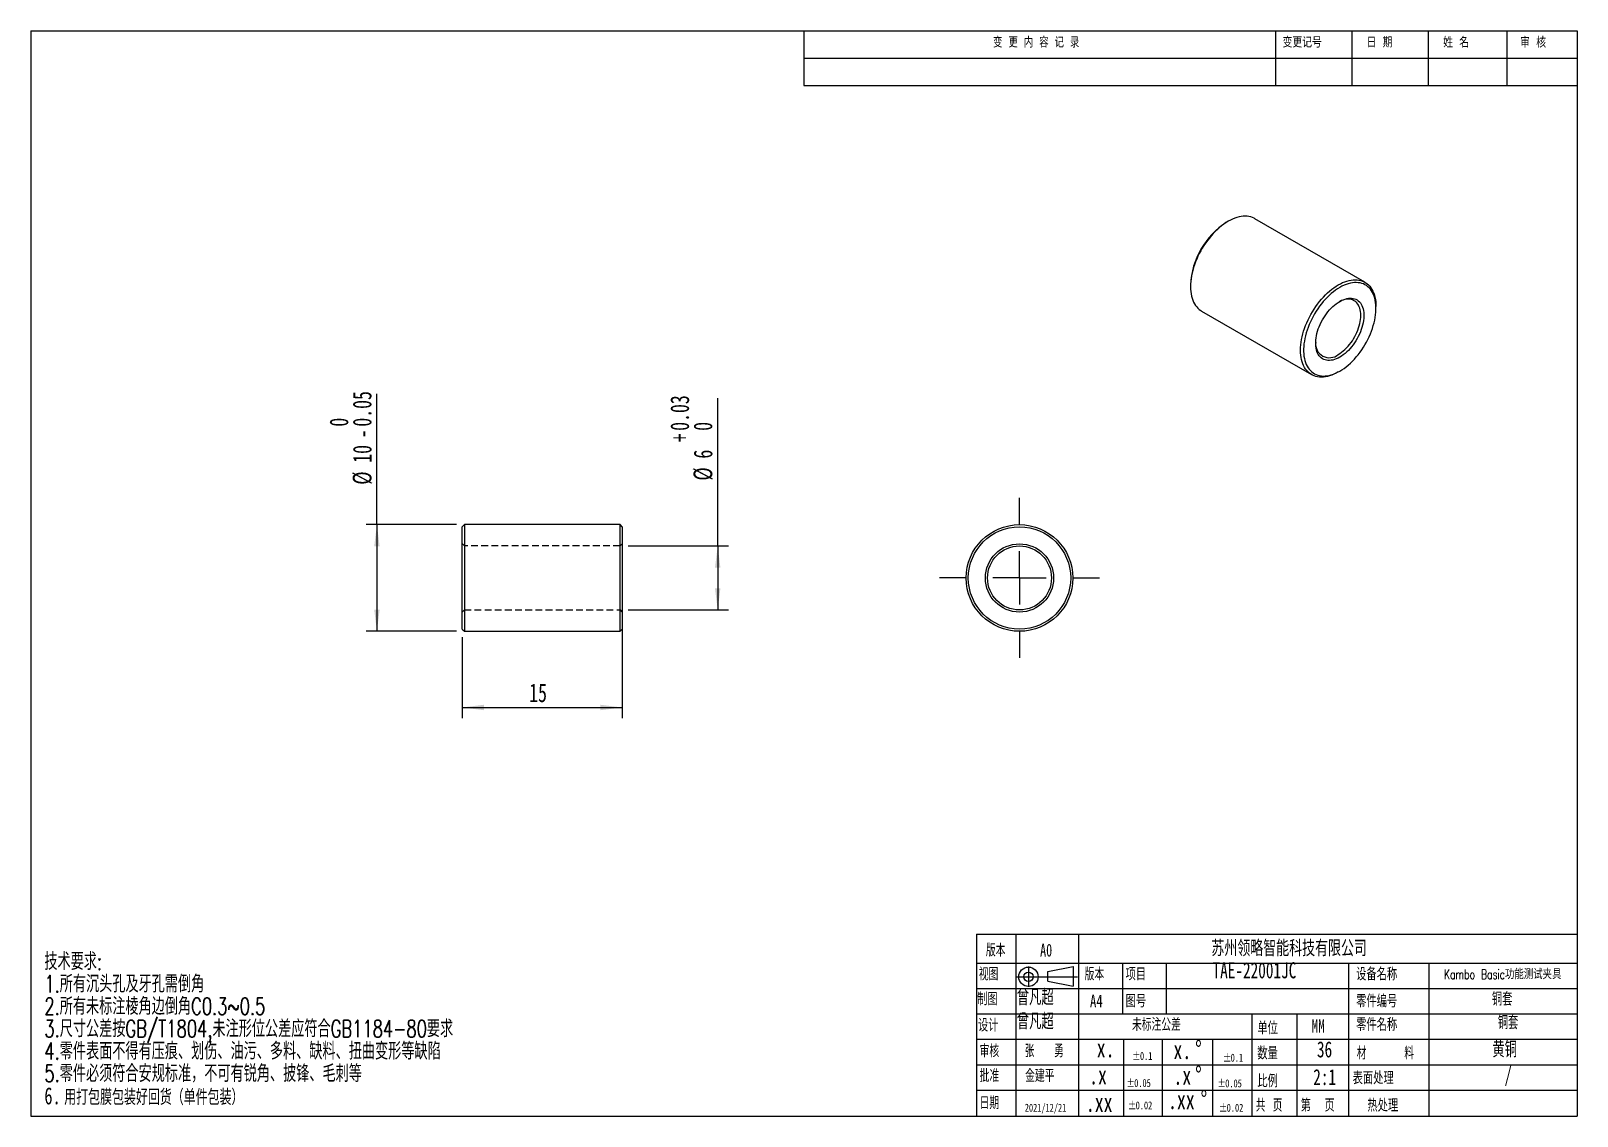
# Model space of a CAD drawing. Extents: x 2 to 292, y 3 to 207.
import ezdxf

# ---------------------------------------------------------------- set-up
doc = ezdxf.new("R2010")
doc.units = 0
for name, pattern in [('SLD-中心线', [34.29, 30.48, -1.27, 1.27, -1.27]), ('SLD-实线', [0]), ('SLD-虚线', [1.905, 1.27, -0.635])]:
    doc.linetypes.add(name, pattern=pattern)
doc.layers.get('0').update_dxf_attribs({"linetype": 'CONTINUOUS'})
for name, color, linetype in [('FORMAT', 7, 'SLD-实线'), ('图层1', 5, 'SLD-中心线'), ('图层7', 7, 'SLD-实线'), ('图框', 7, 'SLD-实线'), ('粗实线', 7, 'SLD-实线')]:
    doc.layers.add(name, color=color, linetype=linetype)
doc.styles.add('SLDTEXTSTYLE0', font='TXT', dxfattribs={"width": 0.7, "bigfont": 'bigfont'})
doc.styles.add('SLDTEXTSTYLE1', font='TXT', dxfattribs={"width": 0.736842, "bigfont": 'bigfont'})
doc.styles.add('SLDTEXTSTYLE2', font='TXT', dxfattribs={"width": 0.7})
doc.styles.add('SLDTEXTSTYLE3', font='TXT', dxfattribs={"width": 0.663})
doc.styles.add('SLDTEXTSTYLE4', font='TXT', dxfattribs={"width": 0.559211, "bigfont": 'bigfont'})
doc.styles.add('SLDTEXTSTYLE5', font='TXT', dxfattribs={"width": 0.736842})
doc.styles.add('SLDTEXTSTYLE6', font='TXT', dxfattribs={"width": 0.629187, "bigfont": 'bigfont'})
doc.styles.add('SLDTEXTSTYLE7', font='TXT', dxfattribs={"width": 0.657895, "bigfont": 'bigfont'})
doc.styles.add('SLDTEXTSTYLE8', font='TXT', dxfattribs={"width": 0.618421, "bigfont": 'bigfont'})
doc.styles.add('SLDTEXTSTYLE9', font='TXT', dxfattribs={"width": 0.58, "bigfont": 'bigfont'})
doc.dimstyles.new('SLDDIMSTYLE0', dxfattribs={"dimtxt": 3.5, "dimasz": 4.08, "dimexe": 0, "dimexo": 0.0625, "dimgap": 0.875, "dimtad": 2, "dimlfac": 0.5, "dimrnd": 1e-09, "dimzin": 12, "dimtxsty": 'SLDTEXTSTYLE2', "dimsah": 1, "dimcen": 0.09, "dimazin": 3, "dimtol": 1, "dimtm": 0.05, "dimtfac": 1, "dimtofl": 0, "dimtmove": 0, "dimatfit": 3, "dimtolj": 1})
doc.dimstyles.new('SLDDIMSTYLE1', dxfattribs={"dimtxt": 3.5, "dimasz": 4.08, "dimexe": 0, "dimexo": 0.0625, "dimgap": 0.875, "dimtad": 2, "dimlfac": 0.5, "dimrnd": 1e-09, "dimzin": 12, "dimtxsty": 'SLDTEXTSTYLE2', "dimsah": 1, "dimcen": 0.09, "dimazin": 3, "dimtol": 1, "dimtp": 0.03, "dimtfac": 1, "dimtofl": 0, "dimtmove": 0, "dimatfit": 3, "dimtolj": 1})
doc.dimstyles.new('SLDDIMSTYLE2', dxfattribs={"dimtxt": 3.5, "dimasz": 4.08, "dimexe": 0, "dimexo": 0.0625, "dimgap": 0.875, "dimtad": 2, "dimlfac": 0.5, "dimrnd": 1e-09, "dimzin": 12, "dimtxsty": 'SLDTEXTSTYLE2', "dimsah": 1, "dimcen": 0.09, "dimazin": 3, "dimtfac": 1, "dimtofl": 0, "dimtmove": 0, "dimatfit": 3, "dimtolj": 1, "dimtzin": 12})

# ---------------------------------------------------------------- blocks, each defined once
blk = doc.blocks.new('SW_NOTE_0')
at = {"layer": '图层7', "color": 0, "char_height": 1.5, "attachment_point": 1, "style": 'SLDTEXTSTYLE3'}
for s, insert in [('%%p', (0, 1.93)), ('0.05', (1.44, 1.93))]:
    blk.add_mtext(s, dxfattribs=dict(at, insert=insert))
blk = doc.blocks.new('SW_NOTE_1')
at = {"layer": '图层7', "color": 0, "char_height": 1.5, "attachment_point": 1, "style": 'SLDTEXTSTYLE3'}
for s, insert in [('%%p', (0, 1.93)), ('0.02', (1.44, 1.93))]:
    blk.add_mtext(s, dxfattribs=dict(at, insert=insert))
blk = doc.blocks.new('SW_NOTE_2')
at = {"layer": '图层7', "color": 0, "char_height": 1.5, "attachment_point": 1, "style": 'SLDTEXTSTYLE3'}
for s, insert in [('%%p', (0, 1.93)), ('0.1', (1.44, 1.93))]:
    blk.add_mtext(s, dxfattribs=dict(at, insert=insert))
blk = doc.blocks.new('SW_NOTE_3')
at = {"layer": '图层7', "color": 0, "attachment_point": 1}
for s, insert, char_height, style in [('\\M+18B5A术\\M+19776\\M+18B81:', (0, 4.13), 3.2, 'SLDTEXTSTYLE0'), ('1.\\M+18F8A\\M+1974C沉头\\M+18D45\\M+18B79\\M+189E5\\M+18D45\\M+18EF9\\M+1937C\\M+18A70', (0, -0.07), 3.2, 'SLDTEXTSTYLE0'), ('2.\\M+18F8A\\M+1974C\\M+196A2标\\M+1928D棱\\M+18A70边\\M+1937C\\M+18A70C0.3~0.5', (0, -4.27), 3.2, 'SLDTEXTSTYLE0'), ('3.\\M+18EDA\\M+190A1\\M+18CF6\\M+18DB7\\M+188C2GB/T1804,\\M+196A2\\M+1928D\\M+18C60\\M+188CA\\M+18CF6\\M+18DB7应\\M+19584\\M+18D87GB1184-80\\M+19776\\M+18B81', (0, -8.47), 3.2, 'SLDTEXTSTYLE0'), ('4.\\M+197EB\\M+18C8F\\M+1955C\\M+196CA\\M+19573\\M+193BE\\M+1974C压\\M+18DAD\\M+18141划伤\\M+18141\\M+196FB污\\M+18141\\M+191BD\\M+197BF\\M+18141\\M+1E39E\\M+197BF\\M+18141扭\\M+18BC8变\\M+18C60\\M+19399\\M+1E39E\\M+1E89C', (0, -12.67), 3.2, 'SLDTEXTSTYLE0'), ('5.\\M+197EB\\M+18C8F\\M+1954B须\\M+19584\\M+18D87\\M+188C0规标\\M+18F79\\M+18143\\M+19573\\M+189C2\\M+1974C锐\\M+18A70\\M+18141\\M+194E2锋\\M+18141\\M+196D1\\M+18E68\\M+19399', (0, -16.87), 3.2, 'SLDTEXTSTYLE0'), ('6.', (0, -21.07), 3.2, 'SLDTEXTSTYLE2'), ('\\M+19770\\M+191C5\\M+195EF\\M+1968C\\M+195EF\\M+19195\\M+18D44\\M+189F1货\\M+18169单\\M+18C8F\\M+195EF\\M+19195\\M+1816A', (3.72, -21.47), 2.91042, 'SLDTEXTSTYLE0')]:
    blk.add_mtext(s, dxfattribs=dict(at, insert=insert, char_height=char_height, style=style))
blk = doc.blocks.new('SW_NOTE_4')
at = {"layer": '图层7', "color": 0, "char_height": 3.5, "attachment_point": 1, "style": 'SLDTEXTSTYLE2'}
for s, insert in [('.x', (0, 4.51)), ('%%d', (4.07, 4.51))]:
    blk.add_mtext(s, dxfattribs=dict(at, insert=insert))
blk = doc.blocks.new('SW_NOTE_5')
at = {"layer": '图层7', "color": 0, "char_height": 3.5, "attachment_point": 1, "style": 'SLDTEXTSTYLE2'}
for s, insert in [('x.', (0, 4.51)), ('%%d', (4.07, 4.51))]:
    blk.add_mtext(s, dxfattribs=dict(at, insert=insert))
blk = doc.blocks.new('SW_NOTE_6')
at = {"layer": '图层7', "color": 0, "char_height": 3.5, "attachment_point": 1, "style": 'SLDTEXTSTYLE2'}
for s, insert in [('.xx', (0, 4.51)), ('%%d', (6.11, 4.51))]:
    blk.add_mtext(s, dxfattribs=dict(at, insert=insert))
blk = doc.blocks.new('SW_NOTE_7')
at = {"layer": '图层7', "color": 0, "char_height": 1.5, "attachment_point": 1, "style": 'SLDTEXTSTYLE3'}
for s, insert in [('%%p', (0, 1.93)), ('0.1', (1.44, 1.93))]:
    blk.add_mtext(s, dxfattribs=dict(at, insert=insert))
blk = doc.blocks.new('SW_NOTE_8')
at = {"layer": '图层7', "color": 0, "char_height": 1.5, "attachment_point": 1, "style": 'SLDTEXTSTYLE3'}
for s, insert in [('%%p', (0, 1.93)), ('0.05', (1.44, 1.93))]:
    blk.add_mtext(s, dxfattribs=dict(at, insert=insert))
blk = doc.blocks.new('SW_NOTE_9')
at = {"layer": '图层7', "color": 0, "char_height": 1.5, "attachment_point": 1, "style": 'SLDTEXTSTYLE3'}
for s, insert in [('%%p', (0, 1.93)), ('0.02', (1.44, 1.93))]:
    blk.add_mtext(s, dxfattribs=dict(at, insert=insert))
blk = doc.blocks.new('SW_CENTERMARKSYMBOL_0')
at = {"layer": '图框', "color": 0}
for p, q in [((0, 10), (0, 15)), ((0, 0), (0, 5)), ((-10, 0), (-15, 0)), ((0, 0), (-5, 0)), ((0, 0), (0, -5)), ((0, 0), (5, 0)), ((10, 0), (15, 0)), ((0, -10), (0, -15))]:
    blk.add_line(p, q, dxfattribs=at)
blk = doc.blocks.new('_D')
at = {"layer": '图框', "color": 5}
for p, q in [((67.1, 114), (67.1, 138.51)), ((82, 114), (65.1, 114)), ((67.1, 114), (67.1, 94)), ((82, 94), (65.1, 94))]:
    blk.add_line(p, q, dxfattribs=at)
for points in [[(67.1, 114), (66.59, 109.92), (67.61, 109.92)], [(67.1, 94), (67.61, 98.08), (66.59, 98.08)]]:
    blk.add_solid(points, dxfattribs=at)
at = {"layer": '图框', "color": 5, "char_height": 3.5, "attachment_point": 1, "rotation": 90, "style": 'SLDTEXTSTYLE2'}
for s, insert in [('0.05', (62.57, 132.37)), ('0', (58.22, 132.37)), ('-', (62.57, 130.21)), ('10', (62.59, 125.6)), ('%%c', (62.57, 121.49))]:
    blk.add_mtext(s, dxfattribs=dict(at, insert=insert))
blk = doc.blocks.new('_D_1')
at = {"layer": '图框', "color": 5}
for p, q in [((131.02, 110), (131.02, 137.73)), ((114.2, 110), (133.02, 110)), ((131.02, 110), (131.02, 98)), ((114.2, 98), (133.02, 98))]:
    blk.add_line(p, q, dxfattribs=at)
for points in [[(131.02, 110), (130.51, 105.92), (131.53, 105.92)], [(131.02, 98), (131.53, 102.08), (130.51, 102.08)]]:
    blk.add_solid(points, dxfattribs=at)
at = {"layer": '图框', "color": 5, "char_height": 3.5, "attachment_point": 1, "rotation": 90, "style": 'SLDTEXTSTYLE2'}
for s, insert in [('0.03', (122.14, 131.59)), ('+', (122.14, 129.44)), ('0', (126.49, 131.59)), ('6', (126.51, 126.38)), ('%%c', (126.49, 122.26))]:
    blk.add_mtext(s, dxfattribs=dict(at, insert=insert))
blk = doc.blocks.new('_D_2')
at = {"layer": '图框', "color": 5}
for p, q in [((113.1, 96.1), (113.1, 77.71)), ((83.1, 92.9), (83.1, 77.71)), ((83.1, 79.71), (113.1, 79.71))]:
    blk.add_line(p, q, dxfattribs=at)
for points in [[(83.1, 79.71), (87.18, 79.2), (87.18, 80.22)], [(113.1, 79.71), (109.02, 80.22), (109.02, 79.2)]]:
    blk.add_solid(points, dxfattribs=at)
at = {"layer": '图框', "color": 5, "insert": (95.66, 84.22), "char_height": 3.5, "attachment_point": 1, "style": 'SLDTEXTSTYLE2'}
blk.add_mtext('15', dxfattribs=at)

msp = doc.modelspace()

# ---------------------------------------------------------------- linework, layer by layer
at = {"color": 7, "linetype": 'SLD-实线'}
for p, q in [((252.412, 159.448), (231.765, 171.367)), ((226.764, 170.871), (226.481, 170.708)), ((219.694, 158.951), (219.694, 158.625)), ((221.765, 154.046), (242.413, 142.127)), ((254.484, 154.543), (254.484, 154.869)), ((247.414, 142.622), (247.697, 142.786)), ((83.5, 113.997), (83.1, 113.597)), ((83.1, 94.397), (83.1, 113.597)), ((112.7, 113.997), (83.5, 113.997)), ((83.5, 113.997), (83.5, 93.997)), ((113.1, 113.597), (112.7, 113.997)), ((112.7, 93.997), (112.7, 113.997)), ((113.1, 113.597), (113.1, 94.397)), ((83.1, 94.397), (83.5, 93.997)), ((83.5, 93.997), (112.7, 93.997)), ((112.7, 93.997), (113.1, 94.397))]:
    msp.add_line(p, q, dxfattribs=at)
at = {"color": 7, "linetype": 'SLD-虚线'}
for p, q in [((83.5, 109.997), (83.1, 110.397)), ((113.1, 110.397), (112.7, 109.997)), ((112.7, 109.997), (83.5, 109.997)), ((83.1, 97.597), (83.5, 97.997)), ((83.5, 97.997), (112.7, 97.997)), ((112.7, 97.997), (113.1, 97.597))]:
    msp.add_line(p, q, dxfattribs=at)
at = {"color": 7, "linetype": 'SLD-实线', "flags": 128}
for points in [[(231.765, 171.367), (231.618, 171.447), (231.31, 171.586), (230.988, 171.694), (230.651, 171.772), (230.301, 171.819), (229.939, 171.836), (229.566, 171.821), (229.184, 171.776), (228.793, 171.7), (228.396, 171.593), (227.993, 171.457), (227.586, 171.291), (227.176, 171.096), (226.765, 170.872), (226.354, 170.621), (225.944, 170.343), (225.537, 170.039), (225.134, 169.711), (224.737, 169.358), (224.347, 168.984), (223.964, 168.588), (223.592, 168.172), (223.23, 167.737), (222.879, 167.286), (222.543, 166.819), (222.22, 166.338), (221.913, 165.845), (221.622, 165.341), (221.348, 164.828), (221.093, 164.308), (220.857, 163.783), (220.641, 163.254), (220.446, 162.724), (220.272, 162.193), (220.12, 161.664), (219.991, 161.138), (219.885, 160.618), (219.801, 160.105), (219.742, 159.6), (219.706, 159.106), (219.694, 158.625), (219.706, 158.157), (219.742, 157.704), (219.801, 157.269), (219.885, 156.852), (219.991, 156.454), (220.12, 156.078), (220.272, 155.724), (220.446, 155.394), (220.641, 155.089), (220.857, 154.809), (221.093, 154.556), (221.348, 154.331), (221.622, 154.134), (221.765, 154.046)], [(247.413, 142.622), (247.001, 142.398), (246.592, 142.203), (246.185, 142.037), (245.782, 141.9), (245.385, 141.794), (244.994, 141.718), (244.612, 141.673), (244.239, 141.658), (243.877, 141.675), (243.527, 141.722), (243.19, 141.8), (242.867, 141.908), (242.56, 142.047), (242.269, 142.215), (241.996, 142.412), (241.741, 142.637), (241.505, 142.89), (241.289, 143.169), (241.094, 143.475), (240.92, 143.805), (240.768, 144.159), (240.639, 144.535), (240.532, 144.932), (240.449, 145.349), (240.389, 145.785), (240.353, 146.237), (240.342, 146.705), (240.353, 147.187), (240.389, 147.681), (240.449, 148.185), (240.532, 148.698), (240.639, 149.218), (240.768, 149.744), (240.92, 150.273), (241.094, 150.804), (241.289, 151.335), (241.505, 151.864), (241.741, 152.389), (241.996, 152.909), (242.269, 153.421), (242.56, 153.925), (242.867, 154.418), (243.19, 154.899), (243.527, 155.366), (243.877, 155.818), (244.239, 156.252), (244.612, 156.668), (244.994, 157.064), (245.385, 157.439), (245.782, 157.791), (246.185, 158.12), (246.592, 158.423), (247.001, 158.701), (247.413, 158.953), (247.824, 159.176), (248.234, 159.371), (248.64, 159.537), (249.043, 159.674), (249.441, 159.78), (249.831, 159.856), (250.213, 159.902), (250.586, 159.916), (250.948, 159.9), (251.298, 159.852), (251.635, 159.774), (251.958, 159.666), (252.265, 159.528), (252.556, 159.36), (252.829, 159.163), (253.084, 158.938), (253.32, 158.685), (253.536, 158.405), (253.732, 158.1), (253.905, 157.77), (254.057, 157.416), (254.187, 157.04), (254.293, 156.642), (254.376, 156.225), (254.436, 155.79), (254.472, 155.337), (254.484, 154.869), (254.484, 154.869)], [(247.695, 142.785), (248.098, 143.031), (248.498, 143.304), (248.896, 143.602), (249.29, 143.925), (249.678, 144.271), (250.059, 144.64), (250.432, 145.03), (250.795, 145.439), (251.147, 145.867), (251.488, 146.312), (251.815, 146.771), (252.127, 147.244), (252.424, 147.729), (252.704, 148.224), (252.967, 148.728), (253.211, 149.238), (253.436, 149.753), (253.64, 150.271), (253.824, 150.791), (253.986, 151.309), (254.126, 151.826), (254.244, 152.338), (254.338, 152.844), (254.409, 153.342), (254.457, 153.831), (254.481, 154.309), (254.481, 154.773), (254.457, 155.223), (254.409, 155.657), (254.338, 156.073), (254.244, 156.47), (254.126, 156.847), (253.986, 157.201), (253.824, 157.533), (253.64, 157.84), (253.436, 158.122), (253.211, 158.378), (252.967, 158.606), (252.704, 158.806), (252.424, 158.978), (252.127, 159.12), (251.815, 159.232), (251.488, 159.315), (251.147, 159.366), (250.795, 159.387), (250.432, 159.377), (250.059, 159.337), (249.678, 159.265), (249.29, 159.164), (248.896, 159.032), (248.498, 158.871), (248.098, 158.681), (247.695, 158.463), (247.293, 158.217), (246.893, 157.944), (246.495, 157.646), (246.101, 157.323), (245.713, 156.976), (245.332, 156.608), (244.959, 156.218), (244.596, 155.808), (244.243, 155.381), (243.903, 154.936), (243.576, 154.477), (243.264, 154.004), (242.967, 153.519), (242.687, 153.024), (242.424, 152.52), (242.18, 152.01), (241.955, 151.495), (241.751, 150.977), (241.567, 150.457), (241.405, 149.938), (241.265, 149.422), (241.147, 148.91), (241.053, 148.404), (240.982, 147.905), (240.934, 147.417), (240.91, 146.939), (240.91, 146.475), (240.934, 146.025), (240.982, 145.591), (241.053, 145.175), (241.147, 144.778), (241.265, 144.401), (241.405, 144.046), (241.567, 143.715), (241.751, 143.408), (241.955, 143.126), (242.18, 142.87), (242.424, 142.642), (242.687, 142.441), (242.967, 142.27), (243.264, 142.128), (243.576, 142.015), (243.903, 141.933), (244.243, 141.882), (244.596, 141.861), (244.959, 141.871), (245.332, 141.911), (245.713, 141.982), (246.101, 142.084), (246.495, 142.216), (246.893, 142.377), (247.293, 142.567), (247.695, 142.785)], [(247.695, 145.398), (247.365, 145.221), (247.037, 145.073), (246.711, 144.955), (246.392, 144.867), (246.079, 144.81), (245.775, 144.783), (245.481, 144.788), (245.198, 144.824), (244.93, 144.891), (244.676, 144.988), (244.438, 145.116), (244.217, 145.273), (244.015, 145.458), (243.833, 145.672), (243.671, 145.911), (243.53, 146.176), (243.412, 146.464), (243.317, 146.775), (243.245, 147.106), (243.197, 147.455), (243.173, 147.822), (243.173, 148.204), (243.197, 148.599), (243.245, 149.004), (243.317, 149.418), (243.412, 149.839), (243.53, 150.263), (243.671, 150.69), (243.833, 151.116), (244.015, 151.54), (244.217, 151.959), (244.438, 152.37), (244.676, 152.773), (244.93, 153.163), (245.198, 153.541), (245.481, 153.902), (245.775, 154.247), (246.079, 154.572), (246.392, 154.876), (246.711, 155.157), (247.037, 155.414), (247.365, 155.645), (247.695, 155.85), (248.026, 156.027), (248.354, 156.174), (248.679, 156.293), (248.999, 156.381), (249.312, 156.438), (249.616, 156.465), (249.91, 156.46), (250.192, 156.424), (250.461, 156.357), (250.715, 156.259), (250.953, 156.132), (251.174, 155.975), (251.376, 155.789), (251.558, 155.576), (251.72, 155.337), (251.86, 155.072), (251.979, 154.784), (252.074, 154.473), (252.146, 154.142), (252.194, 153.792), (252.218, 153.426), (252.218, 153.044), (252.194, 152.649), (252.146, 152.244), (252.074, 151.83), (251.979, 151.409), (251.86, 150.984), (251.72, 150.558), (251.558, 150.132), (251.376, 149.708), (251.174, 149.289), (250.953, 148.878), (250.715, 148.475), (250.461, 148.084), (250.192, 147.707), (249.91, 147.345), (249.616, 147.001), (249.312, 146.676), (248.999, 146.372), (248.679, 146.091), (248.354, 145.834), (248.026, 145.603), (247.695, 145.398)], [(247.413, 145.888), (247.73, 146.085), (248.045, 146.308), (248.357, 146.556), (248.663, 146.828), (248.963, 147.121), (249.253, 147.436), (249.534, 147.769), (249.803, 148.119), (250.058, 148.484), (250.298, 148.862), (250.523, 149.25), (250.73, 149.647), (250.918, 150.051), (251.087, 150.459), (251.235, 150.868), (251.362, 151.277), (251.467, 151.684), (251.549, 152.085), (251.608, 152.479), (251.643, 152.863), (251.655, 153.236), (251.643, 153.596), (251.608, 153.939), (251.549, 154.265), (251.467, 154.572), (251.362, 154.857), (251.235, 155.12), (251.087, 155.358), (250.918, 155.571), (250.73, 155.757), (250.523, 155.915), (250.298, 156.044), (250.058, 156.145), (249.803, 156.215), (249.534, 156.255), (249.253, 156.264), (248.963, 156.243), (248.663, 156.191), (248.357, 156.109), (248.045, 155.997), (247.73, 155.856), (247.551, 155.764)]]:
    msp.add_lwpolyline(points, dxfattribs=at)
at = {"color": 7, "linetype": 'SLD-实线'}
for radius in [10, 9.6, 6.4, 6]:
    msp.add_circle((187.623, 103.997), radius, dxfattribs=at)
for centre, radius, start, end in [((234.404, 158.297), 14.724, 122.5524, 177.45298), ((245.762, 147.902), 2.604, 173.8996, 309.34354)]:
    msp.add_arc(centre, radius, start, end, dxfattribs=at)
at = {"layer": 'FORMAT'}
for p, q in [((186.911, 37.198), (186.911, 3.096)), ((198.661, 37.198), (198.661, 3.096)), ((179.553, 31.758), (292.203, 31.758)), ((192.951, 30.201), (197.689, 31.126)), ((192.951, 28.384), (192.951, 30.201)), ((197.689, 31.126), (197.689, 27.459)), ((206.951, 31.758), (206.951, 22.245)), ((215.155, 31.758), (215.155, 22.245)), ((249.362, 31.758), (249.362, 3.096)), ((264.4, 31.758), (264.4, 3.096)), ((179.553, 27.002), (292.203, 27.002)), ((192.951, 28.384), (197.689, 27.459)), ((179.553, 22.245), (292.203, 22.245)), ((231.209, 22.245), (231.209, 3.096)), ((239.69, 3.096), (239.69, 22.245)), ((179.553, 17.488), (292.203, 17.488)), ((207.102, 17.488), (207.102, 3.096)), ((214.371, 17.488), (214.371, 3.096)), ((223.838, 17.488), (223.838, 3.096)), ((179.553, 12.731), (292.203, 12.731)), ((179.553, 7.974), (292.203, 7.974))]:
    msp.add_line(p, q, dxfattribs=at)
at = {"layer": 'FORMAT', "linetype": 'SLD-中心线'}
for p, q in [((186.911, 29.213), (198.518, 29.213)), ((189.302, 31.121), (189.302, 27.304))]:
    msp.add_line(p, q, dxfattribs=at)
at = {"layer": 'FORMAT'}
for radius in [1.813, 0.888]:
    msp.add_circle((189.302, 29.213), radius, dxfattribs=at)
at = {"layer": '图层7', "color": 5}
for p, q in [((147.203, 206.571), (147.203, 196.354)), ((235.632, 206.571), (235.632, 196.354)), ((249.962, 206.571), (249.962, 196.354)), ((264.292, 206.571), (264.292, 196.354)), ((279.004, 206.571), (279.004, 196.354)), ((147.203, 201.442), (292.203, 201.442)), ((147.203, 196.354), (292.203, 196.354))]:
    msp.add_line(p, q, dxfattribs=at)
at = {"layer": '粗实线', "color": 5}
for p, q in [((2.203, 206.571), (2.203, 3.096)), ((2.203, 206.571), (292.203, 206.571)), ((292.203, 206.571), (292.203, 3.096)), ((2.203, 3.096), (292.203, 3.096))]:
    msp.add_line(p, q, dxfattribs=at)
at = {"layer": '粗实线'}
for q in [(179.553, 3.096), (292.203, 37.198)]:
    msp.add_line((179.553, 37.198), q, dxfattribs=at)

# ---------------------------------------------------------------- block references
at = {"layer": '图层7', "color": 5}
msp.add_blockref('SW_NOTE_3', (4.728, 29.562), dxfattribs=at)
at = {"layer": '图层7'}
for name, p in [('SW_NOTE_5', (216.501, 12.756)), ('SW_NOTE_2', (208.781, 13.184)), ('SW_NOTE_7', (225.794, 12.86)), ('SW_NOTE_4', (216.501, 7.948)), ('SW_NOTE_0', (207.699, 8.118)), ('SW_NOTE_8', (224.773, 8.053)), ('SW_NOTE_1', (207.97, 3.918)), ('SW_NOTE_6', (215.483, 3.373)), ('SW_NOTE_9', (225.043, 3.478))]:
    msp.add_blockref(name, p, dxfattribs=at)
at = {"layer": '图框', "color": 5}
msp.add_blockref('SW_CENTERMARKSYMBOL_0', (187.623, 103.997), dxfattribs=at)

# ---------------------------------------------------------------- texts
at = {"layer": 'FORMAT', "char_height": 2.38125, "attachment_point": 2, "style": 'SLDTEXTSTYLE0'}
for s, insert in [('\\M+194C5\\M+1967B', (183.15, 35.395)), ('\\M+196A2标\\M+1928D\\M+18CF6\\M+18DB7', (213.304, 21.453))]:
    msp.add_mtext(s, dxfattribs=dict(at, insert=insert))
at = {"layer": 'FORMAT', "color": 5, "insert": (192.618, 35.395), "char_height": 2.3813, "attachment_point": 2, "style": 'SLDTEXTSTYLE2'}
msp.add_mtext('A0', dxfattribs=at)
at = {"layer": '图层1'}
for s, insert, char_height, attachment_point, style in [('TAE-22001JC', (231.685, 31.928), 3, 2, 'SLDTEXTSTYLE2'), ('Kambo Basic\\M+18CF7\\M+1945C测试夹\\M+18BEF', (278.253, 30.577), 1.8, 2, 'SLDTEXTSTYLE0'), ('\\M+1915C\\M+1967D\\M+192B4', (187.11, 26.877), 3, 1, 'SLDTEXTSTYLE0'), ('铜\\M+19385', (278.158, 26.315), 2.5, 2, 'SLDTEXTSTYLE0'), ('\\M+1915C\\M+1967D\\M+192B4', (187.11, 22.349), 3, 1, 'SLDTEXTSTYLE0'), ('铜\\M+19385', (279.262, 21.91), 2.5, 2, 'SLDTEXTSTYLE0'), ('\\M+189A9铜', (278.62, 17.106), 3, 2, 'SLDTEXTSTYLE0'), ('36', (244.84, 17.106), 3, 2, 'SLDTEXTSTYLE2'), ('2:1', (244.857, 11.897), 3, 2, 'SLDTEXTSTYLE2'), ('/', (279.303, 12.462), 3, 2, 'SLDTEXTSTYLE2')]:
    msp.add_mtext(s, dxfattribs=dict(at, insert=insert, char_height=char_height, attachment_point=attachment_point, style=style))
at = {"layer": '图层7', "color": 5, "char_height": 2, "attachment_point": 1}
for s, insert, style in [('变 \\M+18D58 \\M+193E0 \\M+19765 记 录', (182.664, 205.456), 'SLDTEXTSTYLE6'), ('变\\M+18D58记\\M+18D86', (236.958, 205.456), 'SLDTEXTSTYLE1'), ('\\M+193FA \\M+18AFA', (252.719, 205.456), 'SLDTEXTSTYLE7'), ('\\M+190A9 \\M+196BC', (267.083, 205.456), 'SLDTEXTSTYLE7'), ('审 \\M+18A6A', (281.517, 205.456), 'SLDTEXTSTYLE7')]:
    msp.add_mtext(s, dxfattribs=dict(at, insert=insert, style=style))
at = {"layer": '图层7', "attachment_point": 1}
for s, insert, char_height, style in [('苏\\M+18F42领\\M+197AA\\M+19271\\M+1945C\\M+189C8\\M+18B5A\\M+1974C\\M+18CC0\\M+18CF6\\M+18E69', (223.608, 36.065), 3, 'SLDTEXTSTYLE1'), ('视图', (179.988, 30.907), 2.3813, 'SLDTEXTSTYLE0'), ('\\M+194C5\\M+1967B', (199.833, 30.907), 2.38125, 'SLDTEXTSTYLE0'), ('项\\M+196DA', (207.518, 30.907), 2.3813, 'SLDTEXTSTYLE1'), ('设备\\M+196BC\\M+18FCC', (250.753, 30.907), 2.38125, 'SLDTEXTSTYLE1'), ('\\M+190A7图', (179.671, 26.245), 2.3813, 'SLDTEXTSTYLE1'), ('\\M+197EB\\M+18C8F编\\M+18D86', (250.753, 25.857), 2.38125, 'SLDTEXTSTYLE1'), ('A4', (200.841, 25.857), 2.3813, 'SLDTEXTSTYLE5'), ('图\\M+18D86', (207.518, 25.857), 2.3813, 'SLDTEXTSTYLE1'), ('设计', (179.829, 21.328), 2.3813, 'SLDTEXTSTYLE1'), ('单\\M+188CA', (232.23, 20.804), 2.3813, 'SLDTEXTSTYLE1'), ('MM', (242.395, 21.262), 2.5, 'SLDTEXTSTYLE5'), ('\\M+197EB\\M+18C8F\\M+196BC\\M+18FCC', (250.753, 21.453), 2.38125, 'SLDTEXTSTYLE1'), ('审\\M+18A6A', (180.147, 16.508), 2.3813, 'SLDTEXTSTYLE0'), ('张   \\M+19745', (188.618, 16.508), 2.38125, 'SLDTEXTSTYLE9'), ('x.', (202.11, 17.591), 3.5, 'SLDTEXTSTYLE2'), ('\\M+19094\\M+197CA', (232.23, 16.085), 2.38125, 'SLDTEXTSTYLE1'), ('\\M+18DDE      \\M+197BF', (250.886, 16.085), 2.38125, 'SLDTEXTSTYLE4'), ('\\M+194E1\\M+18F79', (180.147, 11.864), 2.38125, 'SLDTEXTSTYLE0'), ('\\M+18BE0\\M+18C9A\\M+195BD', (188.678, 11.864), 2.38125, 'SLDTEXTSTYLE0'), ('.x', (200.684, 12.524), 3.5, 'SLDTEXTSTYLE2'), ('\\M+1955C\\M+196CA处\\M+1979D', (250.094, 11.441), 2.38125, 'SLDTEXTSTYLE1'), ('\\M+194E4\\M+197E1', (232.23, 10.877), 2.38125, 'SLDTEXTSTYLE1'), ('\\M+193FA\\M+18AFA', (180.147, 6.764), 2.38125, 'SLDTEXTSTYLE0'), ('.xx', (200.073, 7.385), 3.5, 'SLDTEXTSTYLE2'), ('\\M+18BA4 页', (231.937, 6.302), 2.3813, 'SLDTEXTSTYLE7'), ('\\M+191E6  页', (240.403, 6.302), 2.38125, 'SLDTEXTSTYLE8'), ('热处\\M+1979D', (252.87, 6.302), 2.3813, 'SLDTEXTSTYLE1'), ('2021/12/21', (188.618, 5.411), 1.5, 'SLDTEXTSTYLE3')]:
    msp.add_mtext(s, dxfattribs=dict(at, insert=insert, char_height=char_height, style=style))

# ---------------------------------------------------------------- dimensions: what is measured, and where the dimension line sits
at = {"layer": '图框', "color": 5}
for base, p1, p2, dimstyle, picture, middle in [((67.1, 93.997), (83.5, 113.997), (83.5, 93.997), 'SLDDIMSTYLE0', '_D', (67.1, 129.997)), ((131.019, 97.997), (112.7, 109.997), (112.7, 97.997), 'SLDDIMSTYLE1', '_D_1', (131.019, 129.997))]:
    dim = msp.add_linear_dim(base=base, p1=p1, p2=p2, angle=90, text='%%c<>', dimstyle=dimstyle, dxfattribs=at)
    dim.commit()
    dim.dimension.update_dxf_attribs({"geometry": picture, "text_midpoint": middle, "dimtype": 160})
dim = msp.add_linear_dim(base=(113.1, 79.708), p1=(83.1, 94.397), p2=(113.1, 97.597), angle=0, dimstyle='SLDDIMSTYLE2', dxfattribs=at)
dim.commit()
dim.dimension.update_dxf_attribs({"geometry": '_D_2', "text_midpoint": (97.197, 79.708), "dimtype": 160})

doc.saveas('drawing.dxf')
